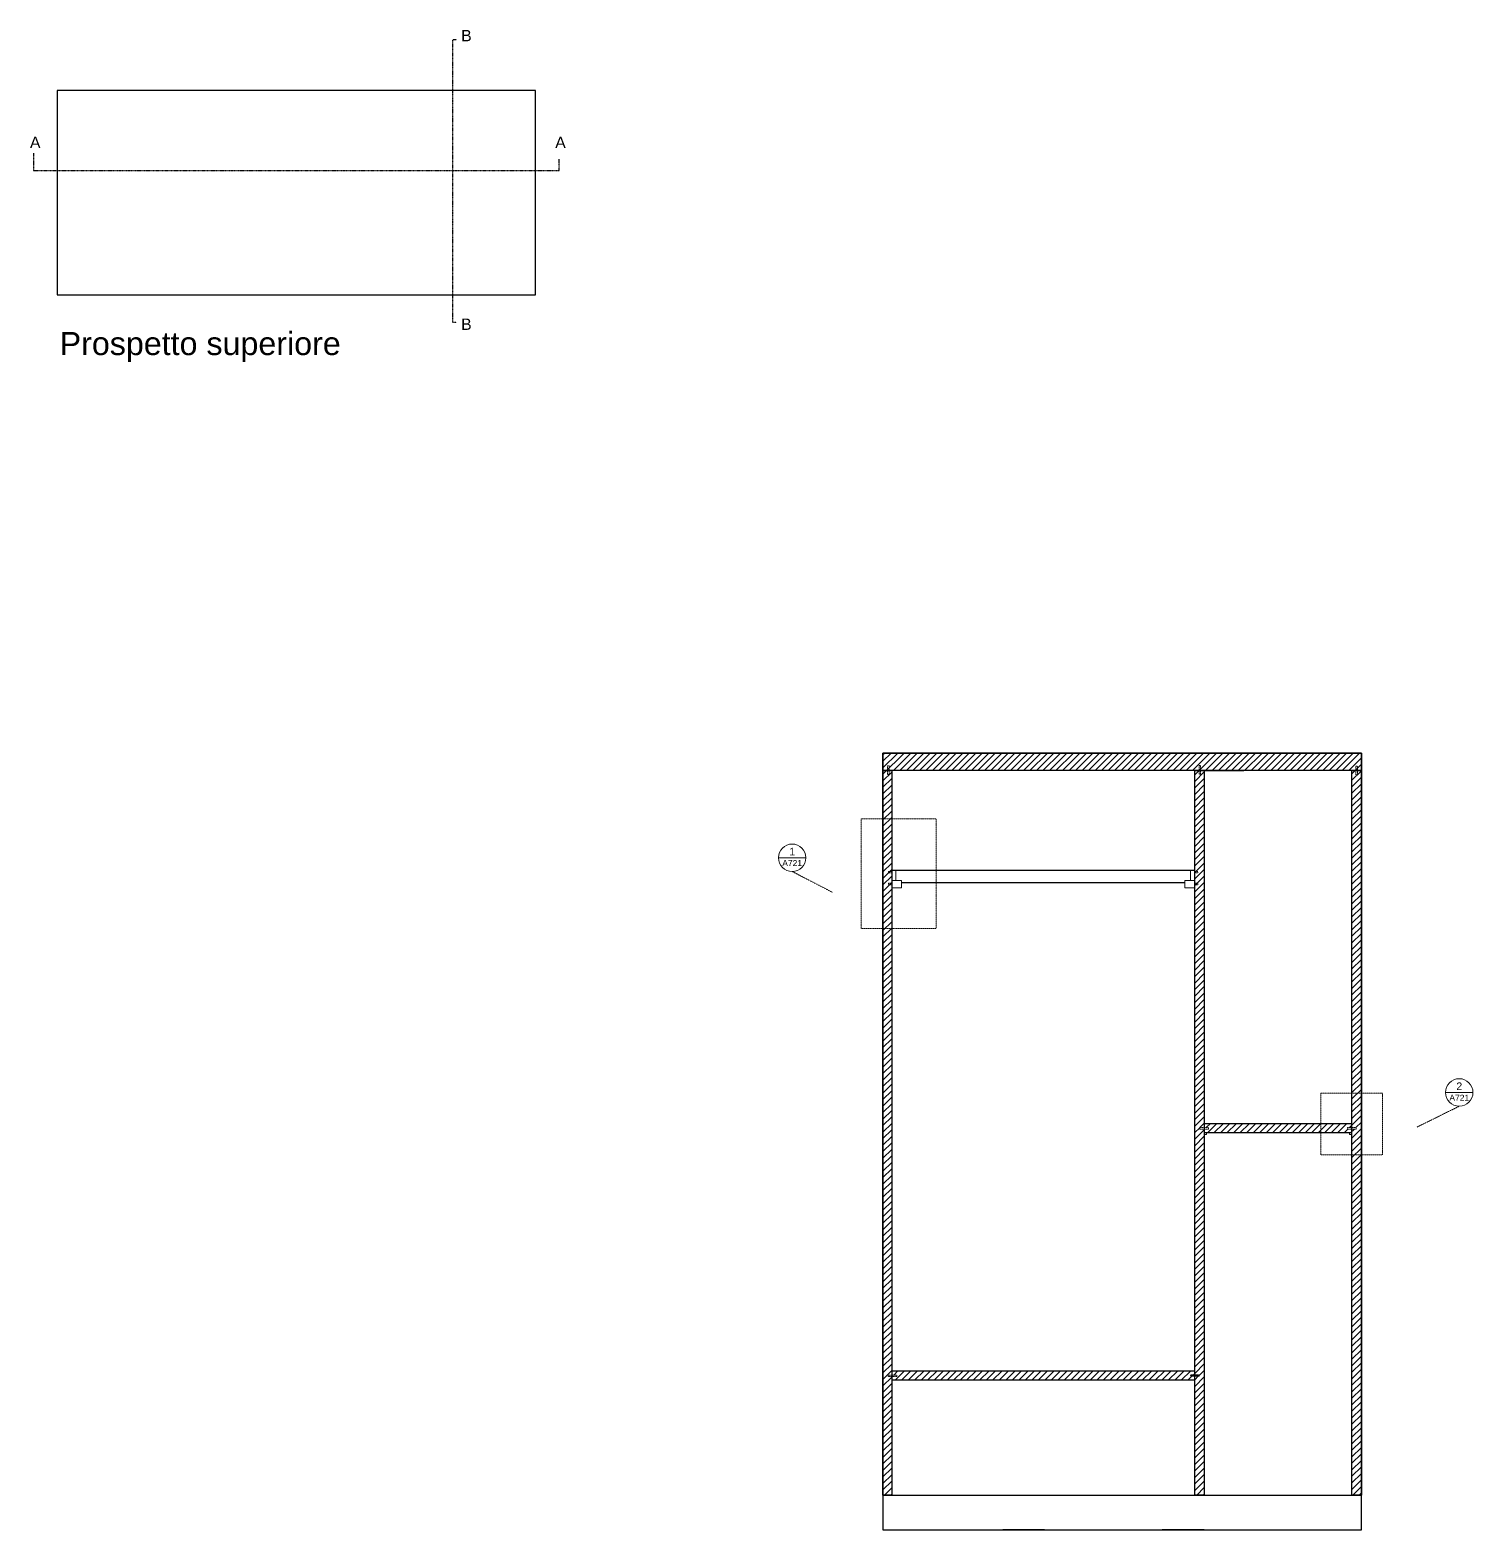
# Model space of a CAD drawing. Header units: millimetres. Extents: x -3423 to 18014, y 42 to 23746.
# Drawn here: x 324 to 3853, y 2665 to 6334 of the extents above; entities that cross this region are included whole.
import ezdxf
from ezdxf.enums import TextEntityAlignment as Align

# ---------------------------------------------------------------- set-up
doc = ezdxf.new("R2010")
doc.units = ezdxf.units.MM
doc.header["$MEASUREMENT"] = 0
doc.linetypes.add('DASHDOT', pattern=[1, 0.5, -0.25, 0, -0.25])
doc.linetypes.add('HIDDEN', pattern=[0.375, 0.25, -0.125])
for name, color, linetype, lineweight in [('A-ANNO-SYMB', 3, 'Continuous', 18), ('Arredi', 3, 'Continuous', 25), ('Dettagli', 210, 'Continuous', 5), ('Simbologia', 8, 'DASHDOT', 18), ('Tratteggi', 2, 'HIDDEN', 15), ('Viti', 2, 'Continuous', 15)]:
    doc.layers.add(name, color=color, linetype=linetype, lineweight=lineweight)
doc.layers.add('sezioni', color=2, linetype='DASHDOT')
doc.layers.add('Testo', color=1, linetype='Continuous')
doc.styles.add('ARIAL', font='Arial.ttf')
doc.styles.get("Standard").update_dxf_attribs({"font": 'Arial.ttf'})
pattern_1 = [(45, (-4500.043, -4210.429), (-7.954951, 7.954951), [])]

# ---------------------------------------------------------------- blocks, each defined once
blk = doc.blocks.new('101345')
for p, q in [((40.13, 264.91), (40.13, 264.61)), ((40.17, 264.99), (40.27, 265.05)), ((40.17, 264.53), (40.27, 264.47)), ((40.28, 264.46), (40.28, 265.06)), ((40.29, 264.46), (41.63, 264.46)), ((40.3, 265.06), (41.63, 265.06)), ((40.38, 264.94), (41.63, 264.94)), ((40.38, 264.82), (41.63, 264.82)), ((40.38, 264.7), (41.63, 264.7)), ((40.38, 264.58), (41.63, 264.58)), ((42.96, 265.06), (41.63, 265.06)), ((42.88, 264.94), (41.63, 264.94)), ((42.88, 264.82), (41.63, 264.82)), ((42.88, 264.7), (41.63, 264.7)), ((42.88, 264.58), (41.63, 264.58)), ((42.96, 264.46), (41.63, 264.46)), ((42.98, 264.46), (42.98, 265.06)), ((43.09, 264.99), (42.99, 265.05)), ((43.09, 264.53), (42.99, 264.47)), ((43.13, 264.91), (43.13, 264.61))]:
    blk.add_line(p, q)
for centre, radius, start, end in [((40.23, 264.91), 0.1, 123.56676, 180), ((40.23, 264.61), 0.1, 180, 236.29116), ((40.3, 265.01), 0.05, 90, 123.56676), ((40.29, 264.51), 0.05, 236.29116, 270), ((42.96, 265.01), 0.05, 56.43324, 90), ((42.96, 264.51), 0.05, 270, 303.70884), ((43.03, 264.91), 0.1, 0, 56.43324), ((43.03, 264.61), 0.1, 303.70884, 0)]:
    blk.add_arc(centre, radius, start, end)
blk = doc.blocks.new('DETAGLI')
at = {"layer": 'A-ANNO-SYMB', "linetype": 'Continuous'}
blk.add_line((486.66, 356.17), (504.76, 356.17), dxfattribs=at)
blk.add_circle((495.71, 356.17), 9.05, dxfattribs=at)
for tag, p in [('TAVOLA', (495.71, 362.76)), ('SEZIONE', (495.71, 354.67))]:
    blk.add_attdef(tag, text='', height=5, dxfattribs=at).set_placement(p, align=Align.TOP_CENTER)

msp = doc.modelspace()

# ---------------------------------------------------------------- hatches: boundary and pattern name
at = {"layer": 'Dettagli'}
h = msp.add_hatch(dxfattribs=at)
h.set_pattern_fill('ANSI31', color=256, scale=90)
h.set_pattern_definition(pattern_1)
h.paths.add_polyline_path([(3580.051, 4565.338), (2410.051, 4565.338), (2410.051, 4522.858), (2431.47, 4522.858), (3580.051, 4522.858)])
h.paths.add_polyline_path([(2431.47, 4522.858), (2410.051, 4522.858), (2410.051, 2750.9), (2431.47, 2750.9), (2431.47, 3040.611), (2422.466, 3040.611), (2422.466, 3044.35), (2431.47, 3044.35)])
h = msp.add_hatch(dxfattribs=at)
h.set_pattern_fill('ANSI31', color=256, scale=90)
h.set_pattern_definition(pattern_1)
h.paths.add_polyline_path([(3195.406, 3645.769), (3184.593, 3645.769), (3184.593, 3649.508), (3195.406, 3649.508), (3195.406, 4522.858), (3172.392, 4522.858), (3172.392, 3045.001), (3183.118, 3045.001), (3183.118, 3041.262), (3172.392, 3041.262), (3172.392, 2750.9), (3195.406, 2750.9)])
h.paths.add_polyline_path([(3546.223, 3649.508), (3557.037, 3649.508), (3557.037, 3659.414), (3195.406, 3659.414), (3195.406, 3649.508), (3205.823, 3649.508), (3205.823, 3645.769), (3195.406, 3645.769), (3195.406, 3636.4), (3557.037, 3636.4), (3557.037, 3645.769), (3546.223, 3645.769)])
h.paths.add_polyline_path([(3580.051, 4522.858), (3557.037, 4522.858), (3557.037, 3649.508), (3567.454, 3649.508), (3567.454, 3645.769), (3557.037, 3645.769), (3557.037, 2750.9), (3580.051, 2750.9)])
h = msp.add_hatch(dxfattribs=at)
h.set_pattern_fill('ANSI31', color=256, scale=90)
h.set_pattern_definition(pattern_1)
h.paths.add_polyline_path([(3161.887, 3045.001), (3172.392, 3045.001), (3172.392, 3054.543), (2431.47, 3054.543), (2431.47, 3044.35), (2443.696, 3044.35), (2443.696, 3040.611), (2431.47, 3040.611), (2431.47, 3031.528), (3172.392, 3031.528), (3172.392, 3041.262), (3161.887, 3041.262)])

# ---------------------------------------------------------------- linework, layer by layer
at = {"layer": 'Arredi'}
for p, q in [((3195.406, 4522.858), (3292.406, 4522.858)), ((2410.051, 2750.9), (3580.051, 2750.9)), ((2800.051, 2665.338), (2703.051, 2665.338)), ((3190.051, 2665.338), (3093.051, 2665.338))]:
    msp.add_line(p, q, dxfattribs=at)
for points in [[(390.222, 5685.776), (1560.222, 5685.776), (1560.222, 6185.776), (390.222, 6185.776)], [(2410.051, 2665.338), (3580.051, 2665.338), (3580.051, 4565.338), (2410.051, 4565.338)], [(2410.051, 4565.338), (3580.051, 4565.338), (3580.051, 4522.858), (2410.051, 4522.858)], [(2410.051, 4522.858), (2431.47, 4522.858), (2431.47, 2750.9), (2410.051, 2750.9)], [(3195.406, 2750.9), (3172.392, 2750.9), (3172.392, 4522.858), (3195.406, 4522.858)], [(3580.051, 2750.9), (3557.037, 2750.9), (3557.037, 4522.858), (3580.051, 4522.858)]]:
    msp.add_lwpolyline(points, close=True, dxfattribs=at)
for points in [[(3172.392, 4248.926), (3172.392, 4277.927), (2431.47, 4277.927), (2431.47, 4248.926), (2431.482, 4248.926)], [(2455.323, 4248.926), (3148.601, 4248.926)], [(3195.406, 3659.414), (3557.037, 3659.414)], [(3557.037, 3636.4), (3195.406, 3636.4)], [(2431.47, 3054.543), (3172.392, 3054.543)], [(3172.392, 3031.528), (2431.47, 3031.528)], [(2805.406, 2665.338), (2800.051, 2665.338)], [(3195.406, 2665.338), (3190.051, 2665.338)]]:
    msp.add_lwpolyline(points, dxfattribs=at)
at = {"layer": 'sezioni'}
for p, q in [((1367.218, 6309.732), (1357.218, 6309.732)), ((1357.218, 6309.732), (1357.218, 5619.051)), ((332.696, 6032.168), (332.696, 5989.533)), ((1618.528, 5989.533), (1618.528, 6017.956)), ((332.696, 5989.533), (1618.528, 5989.533)), ((1357.218, 5619.051), (1367.218, 5619.051))]:
    msp.add_line(p, q, dxfattribs=at)
at = {"layer": 'Simbologia'}
for p, q in [((2187.972, 4275.7), (2286.682, 4224.677)), ((3819.393, 3701.744), (3716.184, 3650.721))]:
    msp.add_line(p, q, dxfattribs=at)
at = {"layer": 'Tratteggi'}
for points in [[(2425.072, 4534.138), (2425.072, 4512.907), (2421.333, 4512.907), (2421.333, 4534.138)], [(3186.962, 4534.881), (3186.962, 4513.651), (3183.223, 4513.651), (3183.223, 4534.881)], [(3570.557, 4533.544), (3570.557, 4512.314), (3566.818, 4512.314), (3566.818, 4533.544)], [(2356.418, 4404.75), (2540.07, 4404.75), (2540.07, 4136.269), (2356.418, 4136.269)], [(2431.36, 4272.153), (2423.883, 4272.153), (2423.883, 4275.892), (2431.36, 4275.892)], [(3179.869, 4272.153), (3172.391, 4272.153), (3172.391, 4275.892), (3179.869, 4275.892)], [(2431.36, 4243.192), (2423.883, 4243.192), (2423.883, 4246.93), (2431.36, 4246.93)], [(3179.869, 4243.192), (3172.391, 4243.192), (3172.391, 4246.93), (3179.869, 4246.93)], [(3480.8, 3733.785), (3631.91, 3733.785), (3631.91, 3582.637), (3480.8, 3582.637)], [(3184.593, 3649.508), (3205.823, 3649.508), (3205.823, 3645.769), (3184.593, 3645.769)], [(3546.223, 3649.508), (3567.454, 3649.508), (3567.454, 3645.769), (3546.223, 3645.769)], [(3161.887, 3045.001), (3183.118, 3045.001), (3183.118, 3041.262), (3161.887, 3041.262)], [(2422.466, 3044.35), (2443.696, 3044.35), (2443.696, 3040.611), (2422.466, 3040.611)]]:
    msp.add_lwpolyline(points, close=True, dxfattribs=at)
at = {"layer": 'Viti'}
for points in [[(2441.817, 4253.592), (2441.817, 4277.927), (2431.47, 4277.927), (2431.47, 4248.926), (2431.482, 4248.926)], [(3162.097, 4253.592), (3162.097, 4277.927), (3172.443, 4277.927), (3172.443, 4248.926), (3172.392, 4248.926)]]:
    msp.add_lwpolyline(points, dxfattribs=at)
for points in [[(2455.323, 4253.592), (2431.482, 4253.592), (2431.482, 4236.021), (2455.323, 4236.021)], [(3172.443, 4253.592), (3148.601, 4253.592), (3148.601, 4236.021), (3172.443, 4236.021)], [(3201.591, 3636.4), (3195.406, 3636.4), (3195.406, 3632.887), (3201.591, 3632.887)], [(3557.037, 3636.4), (3550.852, 3636.4), (3550.852, 3632.887), (3557.037, 3632.887)]]:
    msp.add_lwpolyline(points, close=True, dxfattribs=at)

# ---------------------------------------------------------------- block references
at = {"layer": 'Simbologia'}
ref = msp.add_blockref('DETAGLI', (348.515, 2987.641), dxfattribs=dict(at, xscale=3.710728423342698, yscale=3.710728423342698, zscale=3.710728423342698))
ref.add_attrib('SEZIONE', 'A721', dxfattribs={"layer": 'A-ANNO-SYMB', "linetype": 'Continuous', "height": 14.8429, "style": 'ARIAL'}).set_placement((2187.972, 4303.719), align=Align.TOP_CENTER)
ref.add_attrib('TAVOLA', '1', dxfattribs={"layer": 'A-ANNO-SYMB', "linetype": 'Continuous', "height": 18.554, "style": 'ARIAL'}).set_placement((2187.972, 4333.751), align=Align.TOP_CENTER)
ref = msp.add_blockref('DETAGLI', (1979.936, 2413.685), dxfattribs=dict(at, xscale=3.710728423342698, yscale=3.710728423342698, zscale=3.710728423342698))
ref.add_attrib('SEZIONE', 'A721', dxfattribs={"layer": 'A-ANNO-SYMB', "linetype": 'Continuous', "height": 14.8429, "style": 'ARIAL'}).set_placement((3819.393, 3729.763), align=Align.TOP_CENTER)
ref.add_attrib('TAVOLA', '2', dxfattribs={"layer": 'A-ANNO-SYMB', "linetype": 'Continuous', "height": 18.554, "style": 'ARIAL'}).set_placement((3819.393, 3759.795), align=Align.TOP_CENTER)
at = {"layer": 'Viti', "xscale": 5.577091848675362, "yscale": 5.577091848675362, "zscale": 5.577091848675362}
msp.add_blockref('101345', (2940.323, 1566.527), dxfattribs=at)

# ---------------------------------------------------------------- texts
at = {"layer": 'Testo', "char_height": 27.637, "attachment_point": 1}
for s, insert in [('B', (1378.466, 6333.501)), ('A', (323.965, 6072.525)), ('A', (1608.487, 6072.525)), ('B', (1378.466, 5627.822))]:
    msp.add_mtext_dynamic_manual_height_columns(s, width=475.35677, gutter_width=25, heights=[0], dxfattribs=dict(at, insert=insert))
at = {"layer": 'Testo', "insert": (396.609, 5594.975), "char_height": 56.38145, "attachment_point": 1, "line_spacing_factor": 0.280897}
msp.add_mtext_dynamic_manual_height_columns('Prospetto superiore', width=765.17668, gutter_width=25, heights=[25.419], dxfattribs=at)

doc.saveas('drawing.dxf')
